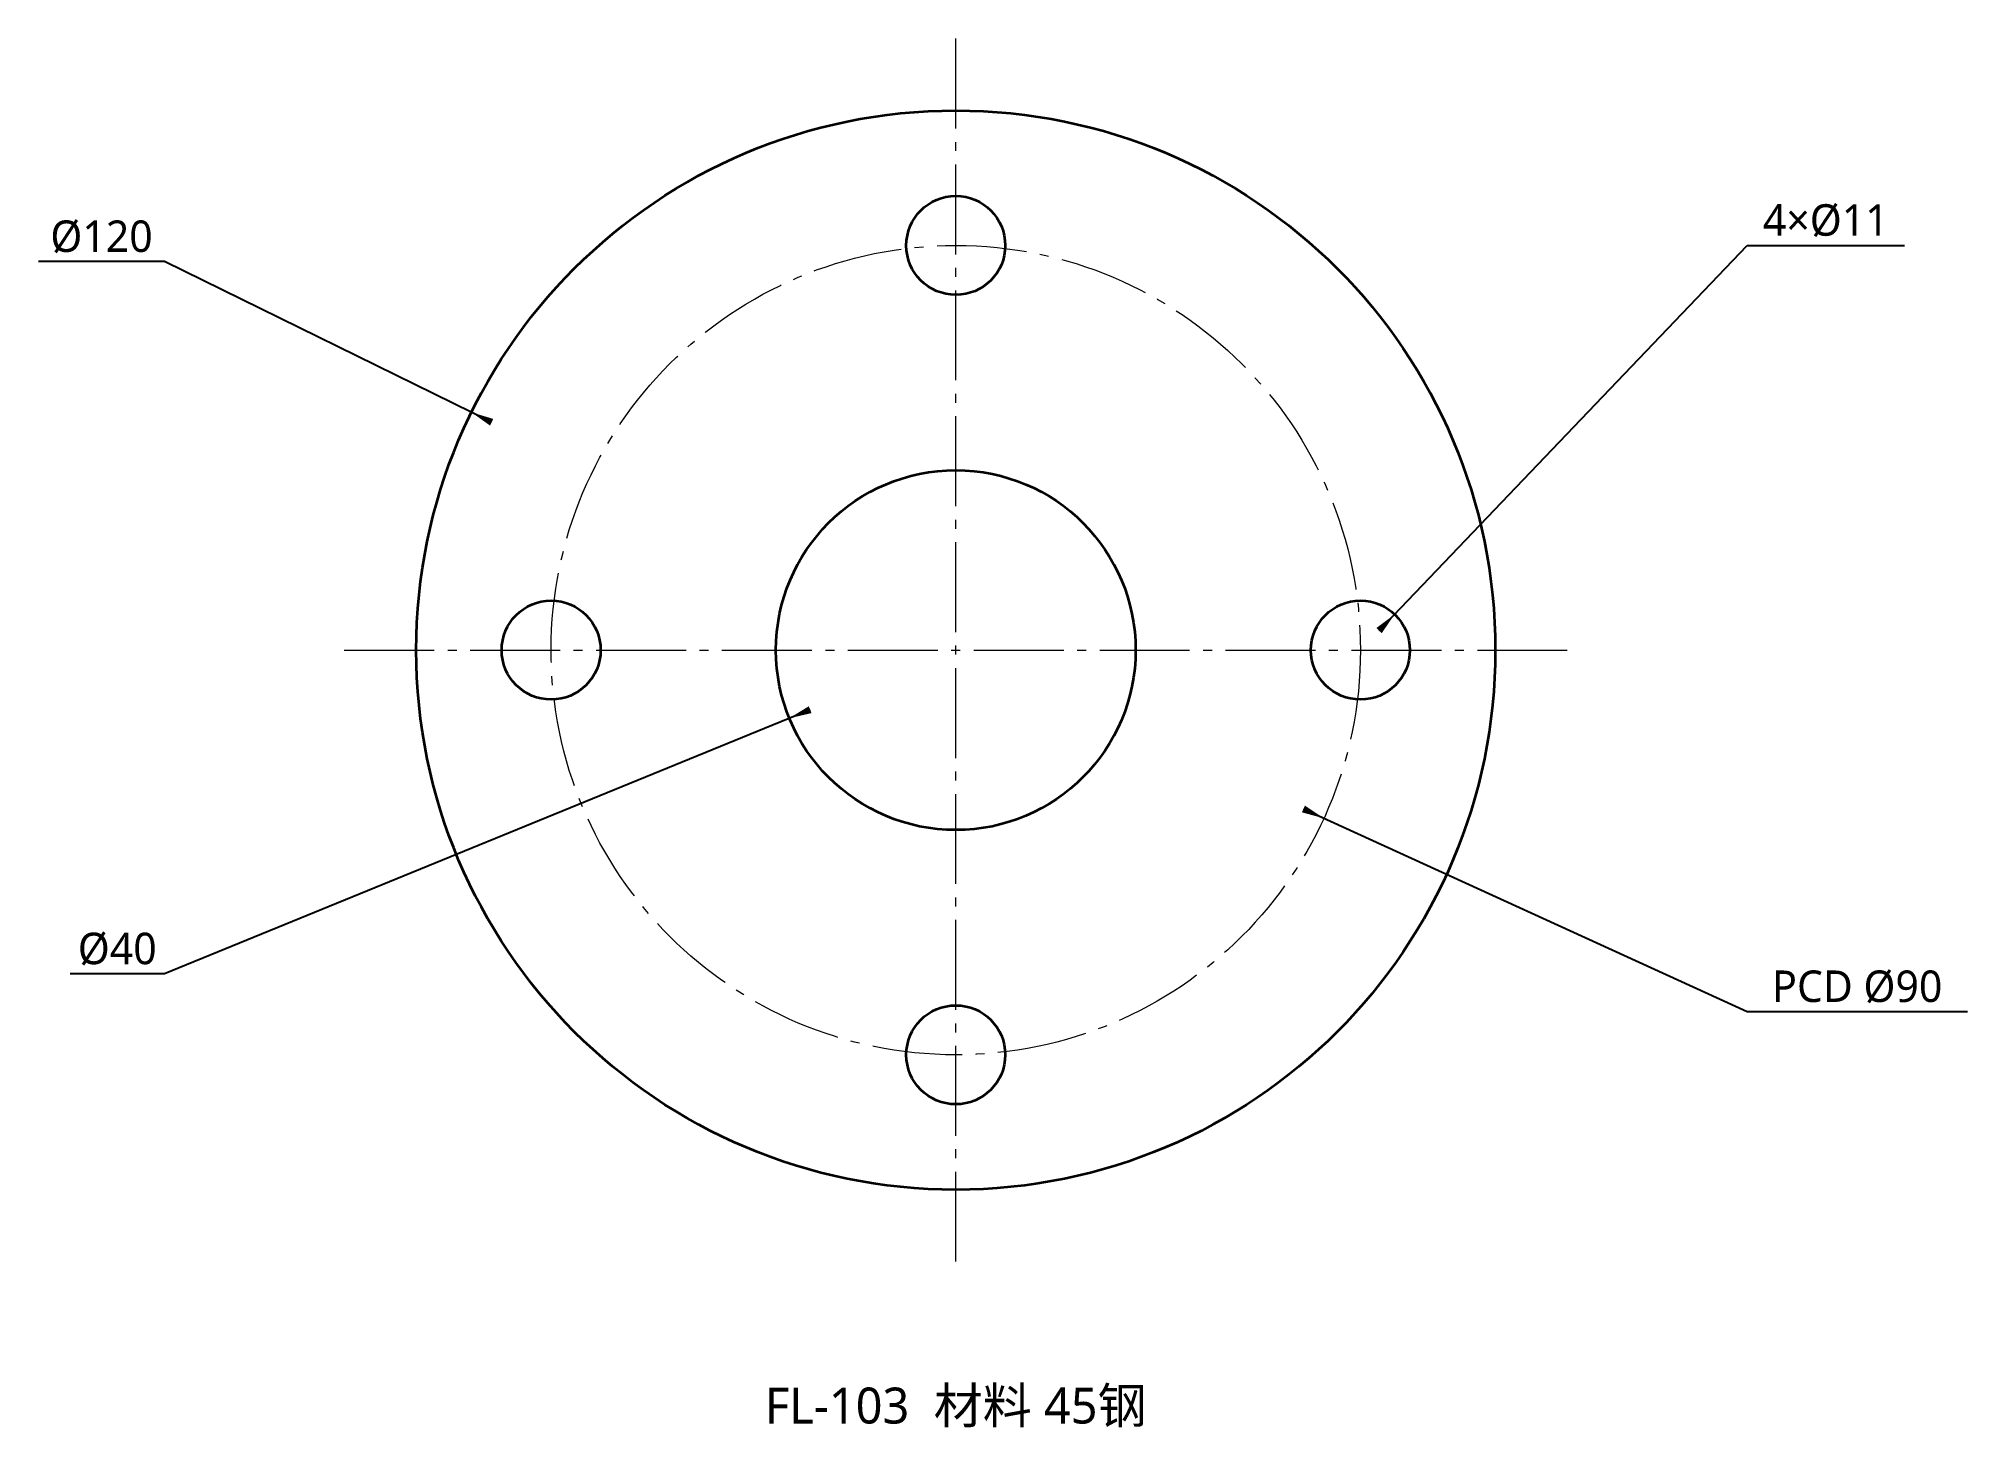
# Model space of a CAD drawing. Header units: millimetres. Extents: x -102 to 112, y -86 to 68.
import ezdxf

# ---------------------------------------------------------------- set-up
doc = ezdxf.new("R2010")
doc.units = ezdxf.units.MM
doc.linetypes.add('CENTER', pattern=[14, 10, -1.5, 1, -1.5])
for name, color, linetype, lineweight in [('BOLT_HOLES', 7, 'CONTINUOUS', 35), ('BORE', 7, 'CONTINUOUS', 35), ('CENTERLINES', 7, 'CENTER', 18), ('DIMENSIONS', 7, 'CONTINUOUS', 18), ('OUTLINE', 7, 'CONTINUOUS', 35), ('PCD', 7, 'CENTER', 18), ('TITLE', 7, 'CONTINUOUS', 25)]:
    doc.layers.add(name, color=color, linetype=linetype, lineweight=lineweight)
doc.styles.add('FLANGE_TEXT', font='msyh.ttc')
doc.dimstyles.new('FLANGE_MM', dxfattribs={"dimtxt": 3.5, "dimasz": 2.5, "dimexe": 1.25, "dimexo": 0.625, "dimgap": 1, "dimtad": 1, "dimtih": 1, "dimtoh": 1, "dimdec": 0, "dimtxsty": 'FLANGE_TEXT', "dimcen": 2.5, "dimazin": 3, "dimtfac": 1, "dimtmove": 0, "dimatfit": 3})

# ---------------------------------------------------------------- blocks, each defined once
blk = doc.blocks.new('_CLOSEDFILLED')
at = {"color": 0, "linetype": 'BYBLOCK'}
blk.add_solid([(-1, 0.164), (0, 0), (-1, -0.164)], dxfattribs=at)
blk = doc.blocks.new('*D1')
at = {"color": 0}
for p, q in [((-88, 43.2), (-102, 43.2)), ((-51.62, 25.34), (-88, 43.2))]:
    blk.add_line(p, q, dxfattribs=at)
at = {"layer": 'Defpoints'}
for p in [(-53.86, 26.44), (0, 0)]:
    blk.add_point(p, dxfattribs=at)
at = {"layer": 'DIMENSIONS', "color": 0, "xscale": 2.5, "yscale": 2.5, "rotation": 153.8531587644191}
blk.add_blockref('_CLOSEDFILLED', (-53.86, 26.44), dxfattribs=at)
at = {"layer": 'DIMENSIONS', "color": 0, "insert": (-95, 45.95), "char_height": 3.5, "attachment_point": 5, "style": 'FLANGE_TEXT'}
blk.add_mtext('%%c120', dxfattribs=at)
blk = doc.blocks.new('*D2')
at = {"color": 0}
for p, q in [((-16.2, -6.63), (-88, -36)), ((-88, -36), (-98.5, -36))]:
    blk.add_line(p, q, dxfattribs=at)
at = {"layer": 'Defpoints'}
for p in [(0, 0), (-18.51, -7.57)]:
    blk.add_point(p, dxfattribs=at)
at = {"layer": 'DIMENSIONS', "color": 0, "xscale": 2.5, "yscale": 2.5, "rotation": -157.75097634278765}
blk.add_blockref('_CLOSEDFILLED', (-18.51, -7.57), dxfattribs=at)
at = {"layer": 'DIMENSIONS', "color": 0, "insert": (-93.25, -33.25), "char_height": 3.5, "attachment_point": 5, "style": 'FLANGE_TEXT'}
blk.add_mtext('%%c40', dxfattribs=at)
blk = doc.blocks.new('*D3')
at = {"color": 0}
for p, q in [((38.66, -17.66), (88, -40.2)), ((88, -40.2), (112.5, -40.2))]:
    blk.add_line(p, q, dxfattribs=at)
at = {"layer": 'Defpoints'}
for p in [(0, 0), (40.93, -18.7)]:
    blk.add_point(p, dxfattribs=at)
at = {"layer": 'DIMENSIONS', "color": 0, "xscale": 2.5, "yscale": 2.5, "rotation": -24.551782467427877}
blk.add_blockref('_CLOSEDFILLED', (40.93, -18.7), dxfattribs=at)
at = {"layer": 'DIMENSIONS', "color": 0, "insert": (100.25, -37.45), "char_height": 3.5, "attachment_point": 5, "style": 'FLANGE_TEXT'}
blk.add_mtext('PCD %%c90', dxfattribs=at)
blk = doc.blocks.new('*D4')
at = {"color": 0}
for p, q in [((47.07, 2.17), (88, 45)), ((88, 45), (105.5, 45))]:
    blk.add_line(p, q, dxfattribs=at)
at = {"layer": 'Defpoints'}
for p in [(48.8, 3.98), (45, 0)]:
    blk.add_point(p, dxfattribs=at)
at = {"layer": 'DIMENSIONS', "color": 0, "xscale": 2.5, "yscale": 2.5, "rotation": 46.301952672578864}
blk.add_blockref('_CLOSEDFILLED', (48.8, 3.98), dxfattribs=at)
at = {"layer": 'DIMENSIONS', "color": 0, "insert": (96.75, 47.75), "char_height": 3.5, "attachment_point": 5, "style": 'FLANGE_TEXT'}
blk.add_mtext('4×%%c11', dxfattribs=at)

msp = doc.modelspace()

# ---------------------------------------------------------------- linework, layer by layer
at = {"layer": 'BOLT_HOLES'}
for centre in [(0, 45), (-45, 0), (45, 0), (0, -45)]:
    msp.add_circle(centre, 5.5, dxfattribs=at)
at = {"layer": 'BORE'}
msp.add_circle((0, 0), 20, dxfattribs=at)
at = {"layer": 'CENTERLINES'}
for p, q in [((0, -68), (0, 68)), ((-68, 0), (68, 0))]:
    msp.add_line(p, q, dxfattribs=at)
at = {"layer": 'OUTLINE'}
msp.add_circle((0, 0), 60, dxfattribs=at)
at = {"layer": 'PCD'}
msp.add_circle((0, 0), 45, dxfattribs=at)

# ---------------------------------------------------------------- texts
at = {"layer": 'TITLE', "insert": (0, -82), "char_height": 4, "attachment_point": 2, "style": 'FLANGE_TEXT'}
msp.add_mtext('FL-103  材料 45钢', dxfattribs=at)

# ---------------------------------------------------------------- dimensions: what is measured, and where the dimension line sits
at = {"layer": 'DIMENSIONS'}
for p1, p2, text, picture, middle in [((41.2, -3.98), (48.8, 3.98), '4×Ø11', '*D4', (88, 45)), ((53.86, -26.44), (-53.86, 26.44), 'Ø120', '*D1', (-88, 43.2)), ((-40.93, 18.7), (40.93, -18.7), 'PCD Ø90', '*D3', (88, -40.2)), ((18.51, 7.57), (-18.51, -7.57), 'Ø40', '*D2', (-88, -36))]:
    dim = msp.add_diameter_dim_2p(p1=p1, p2=p2, text=text, dimstyle='FLANGE_MM', dxfattribs=at)
    dim.commit()
    dim.dimension.update_dxf_attribs({"geometry": picture, "text_midpoint": middle, "dimtype": 163})

doc.saveas('drawing.dxf')
